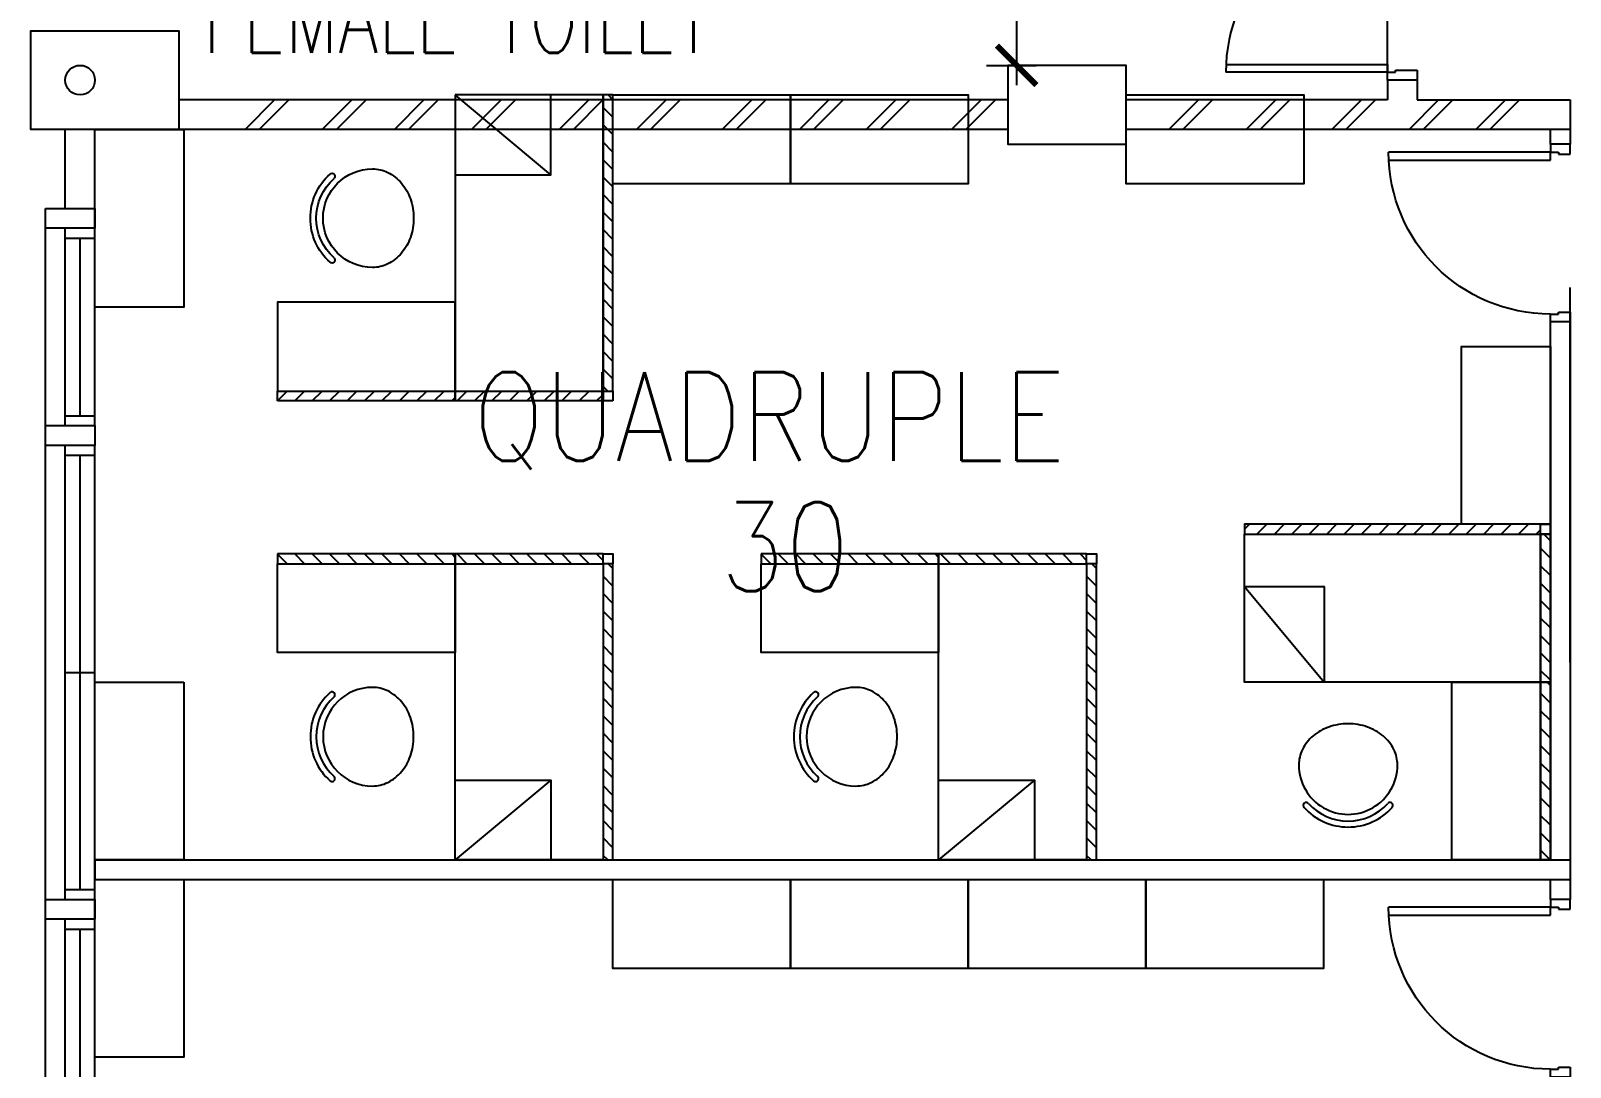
# Model space of a CAD drawing. Extents: x 2687779 to 2997471, y -863049 to -631414.
# Drawn here: x 2701466 to 2709266, y -795424 to -790174 of the extents above; entities that cross this region are included whole.
import ezdxf

# ---------------------------------------------------------------- set-up
doc = ezdxf.new("R2010")
doc.units = 0
doc.header["$LTSCALE"] = 10
doc.header["$MEASUREMENT"] = 0
doc.header["$PDMODE"] = 34
doc.layers.get('0').update_dxf_attribs({"linetype": 'CONTINUOUS'})
doc.layers.get('DEFPOINTS').update_dxf_attribs({"linetype": 'CONTINUOUS'})
for name, color, linetype in [('COL', 3, 'CONTINUOUS'), ('DIM', 7, 'CONTINUOUS'), ('DR', 7, 'CONTINUOUS'), ('FURN', 1, 'CONTINUOUS'), ('FURN1', 7, 'CONTINUOUS'), ('hatch', 7, 'CONTINUOUS'), ('partition', 7, 'CONTINUOUS'), ('RWDP', 145, 'CONTINUOUS'), ('stair', 7, 'CONTINUOUS'), ('T50', 3, 'CONTINUOUS'), ('WALL', 2, 'CONTINUOUS'), ('WIN', 5, 'CONTINUOUS')]:
    doc.layers.add(name, color=color, linetype=linetype)
doc.styles.add('ROMANS', font='romans.shx', dxfattribs={"width": 0.8, "height": 100})
doc.styles.get("Standard").update_dxf_attribs({"font": 'ROMANS.SHX'})
doc.dimstyles.new('STANDARD$0', dxfattribs={"dimscale": 0, "dimtxt": 8, "dimasz": 6, "dimexe": 1, "dimexo": 1, "dimgap": 3, "dimtad": 1, "dimdec": 0, "dimlfac": -1, "dimrnd": 1, "dimzin": 0, "dimdsep": 46, "dimtxsty": 'Standard', "dimcen": 0, "dimclrd": 5, "dimclre": 250, "dimadec": 0, "dimazin": 0, "dimtfac": 1, "dimtdec": 4, "dimtofl": 0, "dimtmove": 0, "dimatfit": 3, "dimfxl": 1, "dimtolj": 1, "dimtzin": 0, "dimarcsym": 0})

# ---------------------------------------------------------------- blocks, each defined once
blk = doc.blocks.new('d900-1b1')
at = {"layer": 'DR'}
for p, q in [((40, 100), (40, 920)), ((80, 919), (80, 100)), ((0, 0), (0, 100)), ((0, 100), (40, 100)), ((80, 100), (40, 100)), ((40, 100), (40, 60)), ((860, 100), (860, 60)), ((900, 100), (860, 100)), ((900, 0), (900, 100)), ((50, 0), (0, 0)), ((40, 60), (50, 60)), ((50, 60), (50, 0)), ((860, 60), (850, 60)), ((850, 60), (850, 0)), ((850, 0), (900, 0))]:
    blk.add_line(p, q, dxfattribs=at)
blk.add_arc((40, 100), 820, 0, 90, dxfattribs=at)
blk = doc.blocks.new('_ARCHTICK')
at = {"color": 0, "linetype": 'ByBlock', "const_width": 0.15}
blk.add_lwpolyline([(-0.5, -0.5), (0.5, 0.5)], dxfattribs=at)
blk = doc.blocks.new('*D290')
at = {"layer": 'DEFPOINTS', "color": 0, "transparency": 16777216}
for p in [(2706208.7, -789474.1), (2706208.7, -790349.1), (2706461.2, -790349.1)]:
    blk.add_point(p, dxfattribs=at)
at = {"layer": 'DIM', "color": 7, "lineweight": -2, "transparency": 16777216}
for p, q in [((2706461.2, -789374.1), (2706461.2, -790449.1)), ((2706308.7, -789474.1), (2706561.2, -789474.1)), ((2706308.7, -790349.1), (2706561.2, -790349.1))]:
    blk.add_line(p, q, dxfattribs=at)
at = {"layer": 'DIM', "color": 7, "lineweight": -2, "transparency": 16777216, "xscale": 200, "yscale": 200, "zscale": 200}
for p, rotation in [((2706461.2, -789474.1), 90), ((2706461.2, -790349.1), 270)]:
    blk.add_blockref('_ARCHTICK', p, dxfattribs=dict(at, rotation=rotation))
at = {"layer": 'DIM', "color": 7, "transparency": 16777216, "insert": (2706221.2, -789911.6), "char_height": 200, "attachment_point": 5, "rotation": 90, "style": 'ROMANS'}
blk.add_mtext('\\A1;875', dxfattribs=at)
blk = doc.blocks.new('DR-900-B')
at = {"layer": 'DR'}
for p, q in [((0, 900), (-150, 900)), ((-150, 900), (-150, 860)), ((-150, 860), (-110, 860)), ((-110, 860), (-110, 850)), ((0, 850), (0, 900)), ((-110, 850), (0, 850)), ((-969, 80), (-150, 80)), ((-150, 80), (-150, 40)), ((-150, 40), (-970, 40)), ((-150, 40), (-110, 40)), ((-150, 0), (-150, 40)), ((0, 0), (-150, 0)), ((-110, 50), (0, 50)), ((-110, 40), (-110, 50)), ((0, 50), (0, 0))]:
    blk.add_line(p, q, dxfattribs=at)
blk.add_arc((-150, 40), 820, 90, 180, dxfattribs=at)
blk = doc.blocks.new('CHAIR10')
at = {"layer": 'FURN1', "color": 1}
for centre, radius, start, end in [((-532.7, 771.5), 175.4, 90, 116.38266), ((-532.7, 696.9), 250, 270, 90), ((-486.8, 712.1), 252.1, 140.13601, 160.9198), ((-514.8, 735.5), 215.6, 116.38266, 140.13601), ((-328.1, 909.2), 15, 48.15991, 228.15991), ((-518.2, 696.9), 270, 311.84009, 48.15991), ((-518.2, 696.9), 300, 311.84009, 48.15991), ((-442.9, 696.9), 298.6, 160.9198, 180), ((-442.9, 696.9), 298.6, 180, 199.0802), ((-486.8, 681.7), 252.1, 199.0802, 219.86399), ((-514.8, 658.3), 215.6, 219.86399, 243.61734), ((-328.1, 484.6), 15, 131.84009, 311.84009), ((-532.7, 622.3), 175.4, 243.61734, 270)]:
    blk.add_arc(centre, radius, start, end, dxfattribs=at)

msp = doc.modelspace()

# ---------------------------------------------------------------- hatches: boundary and pattern name
at = {"layer": 'FURN', "linetype": 'Continuous'}
h = msp.add_hatch(dxfattribs=at)
h.set_pattern_fill('ANSI31', color=256, scale=500, angle=-270, style=0)
h.set_pattern_definition([(135, (2377275.986, -2448850.64), (-44.1941738, -44.1941738), [])])
h.paths.add_polyline_path([(2704366.3, -791999.1), (2704416.3, -791999.1), (2704416.3, -790499.1), (2704366.3, -790499.1)])
h = msp.add_hatch(dxfattribs=at)
h.set_pattern_fill('ANSI31', color=256, scale=500, angle=-270, style=0)
h.set_pattern_definition([(45, (3031181.45, -2450906.37), (44.1941738, -44.1941738), [])])
h.paths.add_polyline_path([(2702716.3, -791999.1), (2702716.3, -792049.1), (2703616.3, -792049.1), (2703616.3, -791999.1)])
h = msp.add_hatch(dxfattribs=at)
h.set_pattern_fill('ANSI31', color=256, scale=500, angle=-270, style=0)
h.set_pattern_definition([(45, (3031445.38, -2450758.055), (44.1941738, -44.1941738), [])])
h.paths.add_polyline_path([(2704366.3, -792049.1), (2704366.3, -791999.1), (2703616.3, -791999.1), (2703616.3, -792049.1)])
h = msp.add_hatch(dxfattribs=at)
h.set_pattern_fill('ANSI31', color=256, scale=500, angle=-180, style=0)
h.set_pattern_definition([(225, (4365967.88, -1119814.46), (44.1941738, -44.1941738), [])])
h.paths.add_polyline_path([(2709116.3, -792724.1), (2709116.3, -792674.1), (2707616.3, -792674.1), (2707616.3, -792724.1)])
h = msp.add_hatch(dxfattribs=at)
h.set_pattern_fill('ANSI31', color=256, scale=500, angle=-180, style=0)
h.set_pattern_definition([(135, (4367875.29, -465645.07), (44.1941738, 44.1941738), [])])
h.paths.add_polyline_path([(2709166.3, -792724.1), (2709116.3, -792724.1), (2709116.3, -793474.1), (2709166.3, -793474.1)])
h = msp.add_hatch(dxfattribs=at)
h.set_pattern_fill('ANSI31', color=256, scale=500, angle=-270, style=0)
h.set_pattern_definition([(315, (3031181.45, 866033.16), (44.1941738, 44.1941738), [])])
h.paths.add_polyline_path([(2702716.3, -792874.1), (2702716.3, -792824.1), (2703616.3, -792824.1), (2703616.3, -792874.1)])
h = msp.add_hatch(dxfattribs=at)
h.set_pattern_fill('ANSI31', color=256, scale=500, angle=-270, style=0)
h.set_pattern_definition([(315, (3031445.38, 865884.85), (44.1941738, 44.1941738), [])])
h.paths.add_polyline_path([(2704366.3, -792824.1), (2704366.3, -792874.1), (2703616.3, -792874.1), (2703616.3, -792824.1)])
h = msp.add_hatch(dxfattribs=at)
h.set_pattern_fill('ANSI31', color=256, scale=500, angle=-270, style=0)
h.set_pattern_definition([(315, (3033631.45, 866033.16), (44.1941738, 44.1941738), [])])
h.paths.add_polyline_path([(2705166.3, -792874.1), (2705166.3, -792824.1), (2706066.3, -792824.1), (2706066.3, -792874.1)])
h = msp.add_hatch(dxfattribs=at)
h.set_pattern_fill('ANSI31', color=256, scale=500, angle=-270, style=0)
h.set_pattern_definition([(315, (3033895.38, 865884.85), (44.1941738, 44.1941738), [])])
h.paths.add_polyline_path([(2706816.3, -792824.1), (2706816.3, -792874.1), (2706066.3, -792874.1), (2706066.3, -792824.1)])
h = msp.add_hatch(dxfattribs=at)
h.set_pattern_fill('ANSI31', color=256, scale=500, angle=-270, style=0)
h.set_pattern_definition([(135, (2377275.986, -2451225.64), (-44.1941738, -44.1941738), [])])
h.paths.add_polyline_path([(2704366.3, -794374.1), (2704416.3, -794374.1), (2704416.3, -792874.1), (2704366.3, -792874.1)])
h = msp.add_hatch(dxfattribs=at)
h.set_pattern_fill('ANSI31', color=256, scale=500, angle=-270, style=0)
h.set_pattern_definition([(135, (2379725.986, -2451225.64), (-44.1941738, -44.1941738), [])])
h.paths.add_polyline_path([(2706816.3, -794374.1), (2706866.3, -794374.1), (2706866.3, -792874.1), (2706816.3, -792874.1)])
h = msp.add_hatch(dxfattribs=at)
h.set_pattern_fill('ANSI31', color=256, scale=500, angle=-180, style=0)
h.set_pattern_definition([(135, (4368023.605, -465909), (44.1941738, 44.1941738), [])])
h.paths.add_polyline_path([(2709116.3, -794374.1), (2709166.3, -794374.1), (2709166.3, -793474.1), (2709116.3, -793474.1)])

# ---------------------------------------------------------------- linework, layer by layer
at = {"color": 9}
msp.add_line((2701541.3, -796174.1), (2701541.3, -791074.1), dxfattribs=at)
at = {"linetype": 'Continuous'}
msp.add_line((2709266.3, -793374.1), (2709266.3, -791474.1), dxfattribs=at)
at = {"layer": 'COL'}
for points in [[(2702216.3, -790674.1), (2701466.3, -790674.1), (2701466.3, -790174.1), (2702216.3, -790174.1)], [(2702216.3, -790174.1), (2702216.3, -790674.1), (2701466.3, -790674.1), (2701466.3, -790174.1)], [(2706416.3, -790349.1), (2706416.3, -790749.1), (2707016.3, -790749.1), (2707016.3, -790349.1)]]:
    msp.add_lwpolyline(points, close=True, dxfattribs=at)
at = {"layer": 'DR', "linetype": 'Continuous', "ltscale": 10000}
msp.add_line((2708341.3, -790424.1), (2708341.3, -789333.2), dxfattribs=at)
at = {"layer": 'FURN', "linetype": 'Continuous'}
for p, q in [((2704101.3, -790903.1), (2703616.3, -790499.1)), ((2707616.3, -792989.1), (2708020.3, -793474.1)), ((2704101.3, -793970.1), (2703616.3, -794374.1)), ((2706551.3, -793970.1), (2706066.3, -794374.1))]:
    msp.add_line(p, q, dxfattribs=at)
for points in [[(2703616.3, -790499.1), (2703616.3, -791999.1), (2704366.3, -791999.1), (2704366.3, -790499.1)], [(2703616.3, -790499.1), (2703616.3, -790903.1), (2704101.3, -790903.1), (2704101.3, -790499.1)], [(2704366.3, -791999.1), (2704416.3, -791999.1), (2704416.3, -790499.1), (2704366.3, -790499.1)], [(2704416.3, -790499.1), (2705316.3, -790499.1), (2705316.3, -790949.1), (2704416.3, -790949.1)], [(2705316.3, -790499.1), (2706216.3, -790499.1), (2706216.3, -790949.1), (2705316.3, -790949.1)], [(2707016.3, -790499.1), (2707916.3, -790499.1), (2707916.3, -790949.1), (2707016.3, -790949.1)], [(2702241.3, -790674.1), (2702241.3, -791574.1), (2701791.3, -791574.1), (2701791.3, -790674.1)], [(2703616.3, -791549.1), (2702716.3, -791549.1), (2702716.3, -791999.1), (2703616.3, -791999.1)], [(2709166.3, -791774.1), (2709166.3, -792674.1), (2708716.3, -792674.1), (2708716.3, -791774.1)], [(2702716.3, -792049.1), (2702716.3, -791999.1), (2703616.3, -791999.1), (2703616.3, -792049.1)], [(2703616.3, -792049.1), (2703616.3, -791999.1), (2704366.3, -791999.1), (2704366.3, -792049.1)], [(2704416.3, -792049.1), (2704366.3, -792049.1), (2704366.3, -791999.1), (2704416.3, -791999.1)], [(2709116.3, -792724.1), (2709116.3, -792674.1), (2707616.3, -792674.1), (2707616.3, -792724.1)], [(2709166.3, -792724.1), (2709116.3, -792724.1), (2709116.3, -792674.1), (2709166.3, -792674.1)], [(2709116.3, -793474.1), (2707616.3, -793474.1), (2707616.3, -792724.1), (2709116.3, -792724.1)], [(2709166.3, -793474.1), (2709116.3, -793474.1), (2709116.3, -792724.1), (2709166.3, -792724.1)], [(2702716.3, -792824.1), (2702716.3, -792874.1), (2703616.3, -792874.1), (2703616.3, -792824.1)], [(2703616.3, -792824.1), (2703616.3, -792874.1), (2704366.3, -792874.1), (2704366.3, -792824.1)], [(2704416.3, -792874.1), (2704366.3, -792874.1), (2704366.3, -792824.1), (2704416.3, -792824.1)], [(2705166.3, -792824.1), (2705166.3, -792874.1), (2706066.3, -792874.1), (2706066.3, -792824.1)], [(2706066.3, -792824.1), (2706066.3, -792874.1), (2706816.3, -792874.1), (2706816.3, -792824.1)], [(2706866.3, -792874.1), (2706816.3, -792874.1), (2706816.3, -792824.1), (2706866.3, -792824.1)], [(2703616.3, -793324.1), (2702716.3, -793324.1), (2702716.3, -792874.1), (2703616.3, -792874.1)], [(2703616.3, -794374.1), (2703616.3, -792874.1), (2704366.3, -792874.1), (2704366.3, -794374.1)], [(2704366.3, -794374.1), (2704416.3, -794374.1), (2704416.3, -792874.1), (2704366.3, -792874.1)], [(2706066.3, -793324.1), (2705166.3, -793324.1), (2705166.3, -792874.1), (2706066.3, -792874.1)], [(2706066.3, -794374.1), (2706066.3, -792874.1), (2706816.3, -792874.1), (2706816.3, -794374.1)], [(2706816.3, -794374.1), (2706866.3, -794374.1), (2706866.3, -792874.1), (2706816.3, -792874.1)], [(2708020.3, -793474.1), (2707616.3, -793474.1), (2707616.3, -792989.1), (2708020.3, -792989.1)], [(2702241.3, -793474.1), (2702241.3, -794374.1), (2701791.3, -794374.1), (2701791.3, -793474.1)], [(2709116.3, -793474.1), (2709116.3, -794374.1), (2708666.3, -794374.1), (2708666.3, -793474.1)], [(2709166.3, -794374.1), (2709116.3, -794374.1), (2709116.3, -793474.1), (2709166.3, -793474.1)], [(2703616.3, -794374.1), (2703616.3, -793970.1), (2704101.3, -793970.1), (2704101.3, -794374.1)], [(2706066.3, -794374.1), (2706066.3, -793970.1), (2706551.3, -793970.1), (2706551.3, -794374.1)], [(2702241.3, -794474.1), (2702241.3, -795374.1), (2701791.3, -795374.1), (2701791.3, -794474.1)], [(2704416.3, -794474.1), (2705316.3, -794474.1), (2705316.3, -794924.1), (2704416.3, -794924.1)], [(2705316.3, -794474.1), (2706216.3, -794474.1), (2706216.3, -794924.1), (2705316.3, -794924.1)], [(2706216.3, -794474.1), (2707116.3, -794474.1), (2707116.3, -794924.1), (2706216.3, -794924.1)], [(2707116.3, -794474.1), (2708016.3, -794474.1), (2708016.3, -794924.1), (2707116.3, -794924.1)]]:
    msp.add_lwpolyline(points, close=True, dxfattribs=at)
at = {"layer": 'hatch', "color": 1}
for p, q in [((2702551.8, -790674.1), (2702701.8, -790524.1)), ((2702551.8, -790674.1), (2702701.8, -790524.1)), ((2702623.4, -790674.1), (2702773.4, -790524.1)), ((2702623.4, -790674.1), (2702773.4, -790524.1)), ((2702943.2, -790674.1), (2703093.2, -790524.1)), ((2702943.2, -790674.1), (2703093.2, -790524.1)), ((2703014.9, -790674.1), (2703164.9, -790524.1)), ((2703014.9, -790674.1), (2703164.9, -790524.1)), ((2703308.5, -790674.1), (2703458.5, -790524.1)), ((2703308.5, -790674.1), (2703458.5, -790524.1)), ((2703380.1, -790674.1), (2703530.1, -790524.1)), ((2703380.1, -790674.1), (2703530.1, -790524.1)), ((2703699.9, -790674.1), (2703849.9, -790524.1)), ((2703699.9, -790674.1), (2703849.9, -790524.1)), ((2703771.6, -790674.1), (2703921.6, -790524.1)), ((2703771.6, -790674.1), (2703921.6, -790524.1)), ((2704143.8, -790674.1), (2704293.8, -790524.1)), ((2704143.8, -790674.1), (2704293.8, -790524.1)), ((2704215.4, -790674.1), (2704365.4, -790524.1)), ((2704215.4, -790674.1), (2704365.4, -790524.1)), ((2704535.3, -790674.1), (2704685.3, -790524.1)), ((2704535.3, -790674.1), (2704685.3, -790524.1)), ((2704606.9, -790674.1), (2704756.9, -790524.1)), ((2704606.9, -790674.1), (2704756.9, -790524.1)), ((2704969.3, -790674.1), (2705119.3, -790524.1)), ((2704969.3, -790674.1), (2705119.3, -790524.1)), ((2705040.9, -790674.1), (2705190.9, -790524.1)), ((2705040.9, -790674.1), (2705190.9, -790524.1)), ((2705360.7, -790674.1), (2705510.7, -790524.1)), ((2705360.7, -790674.1), (2705510.7, -790524.1)), ((2705432.4, -790674.1), (2705582.4, -790524.1)), ((2705432.4, -790674.1), (2705582.4, -790524.1)), ((2705699.2, -790674.1), (2705849.2, -790524.1)), ((2705699.2, -790674.1), (2705849.2, -790524.1)), ((2705770.8, -790674.1), (2705920.8, -790524.1)), ((2705770.8, -790674.1), (2705920.8, -790524.1)), ((2706132, -790674.1), (2706282, -790524.1)), ((2706132, -790674.1), (2706282, -790524.1)), ((2706203.7, -790674.1), (2706353.7, -790524.1)), ((2706203.7, -790674.1), (2706353.7, -790524.1)), ((2707232.8, -790674.1), (2707382.8, -790524.1)), ((2707232.8, -790674.1), (2707382.8, -790524.1)), ((2707304.4, -790674.1), (2707454.4, -790524.1)), ((2707304.4, -790674.1), (2707454.4, -790524.1)), ((2707624.3, -790674.1), (2707774.3, -790524.1)), ((2707624.3, -790674.1), (2707774.3, -790524.1)), ((2707695.9, -790674.1), (2707845.9, -790524.1)), ((2707695.9, -790674.1), (2707845.9, -790524.1)), ((2708058.3, -790674.1), (2708208.3, -790524.1)), ((2708058.3, -790674.1), (2708208.3, -790524.1)), ((2708129.9, -790674.1), (2708279.9, -790524.1)), ((2708129.9, -790674.1), (2708279.9, -790524.1)), ((2708449.7, -790674.1), (2708599.7, -790524.1)), ((2708449.7, -790674.1), (2708599.7, -790524.1)), ((2708521.4, -790674.1), (2708671.4, -790524.1)), ((2708521.4, -790674.1), (2708671.4, -790524.1)), ((2708788.2, -790674.1), (2708938.2, -790524.1)), ((2708788.2, -790674.1), (2708938.2, -790524.1)), ((2708859.8, -790674.1), (2709009.8, -790524.1)), ((2708859.8, -790674.1), (2709009.8, -790524.1))]:
    msp.add_line(p, q, dxfattribs=at)
at = {"layer": 'partition'}
for p, q in [((2701791.3, -794374.1), (2709266.3, -794374.1)), ((2701791.3, -794374.1), (2701791.3, -794474.1)), ((2701791.3, -794474.1), (2709266.3, -794474.1))]:
    msp.add_line(p, q, dxfattribs=at)
at = {"layer": 'RWDP', "color": 11}
msp.add_circle((2701716.3, -790424.1), 75, dxfattribs=at)
at = {"layer": 'stair'}
for p, q in [((2709166.3, -790749.1), (2709166.3, -790674.1)), ((2709266.3, -790674.1), (2709266.3, -790749.1)), ((2709166.3, -794374.1), (2709166.3, -791649.1)), ((2709266.3, -791649.1), (2709266.3, -794574.1)), ((2709166.3, -794574.1), (2709166.3, -794474.1))]:
    msp.add_line(p, q, dxfattribs=at)
at = {"layer": 'WALL'}
for p, q in [((2708341.3, -790424.1), (2708341.3, -790524.1)), ((2708341.3, -790430), (2708341.3, -790524.1)), ((2708491.3, -790424.1), (2708491.3, -790524.1)), ((2708491.3, -790430), (2708491.3, -790524.1)), ((2706416.3, -790524.1), (2702216.3, -790524.1)), ((2708341.3, -790524.1), (2707016.3, -790524.1)), ((2708491.3, -790524.1), (2709266.3, -790524.1)), ((2709266.3, -790524.1), (2709266.3, -790674.1)), ((2701641.3, -791074.1), (2701641.3, -790674.1)), ((2701791.3, -791074.1), (2701791.3, -790674.1)), ((2706416.3, -790674.1), (2702216.3, -790674.1)), ((2706416.3, -790674.1), (2702216.3, -790674.1)), ((2709266.3, -790674.1), (2707016.3, -790674.1))]:
    msp.add_line(p, q, dxfattribs=at)
for points in [[(2701541.3, -791074.1), (2701791.3, -791074.1), (2701791.3, -791174.1), (2701541.3, -791174.1)], [(2701541.3, -792174.1), (2701791.3, -792174.1), (2701791.3, -792274.1), (2701541.3, -792274.1)], [(2701541.3, -794574.1), (2701791.3, -794574.1), (2701791.3, -794674.1), (2701541.3, -794674.1)]]:
    msp.add_lwpolyline(points, close=True, dxfattribs=at)
at = {"layer": 'WIN'}
for p, q in [((2701641.3, -792174.1), (2701641.3, -791174.1)), ((2701641.3, -791224.1), (2701791.3, -791224.1)), ((2701791.3, -792174.1), (2701791.3, -791174.1)), ((2701641.3, -792124.1), (2701791.3, -792124.1)), ((2701641.3, -794574.1), (2701641.3, -792274.1)), ((2701791.3, -794574.1), (2701791.3, -792274.1)), ((2701641.3, -792324.1), (2701791.3, -792324.1)), ((2701641.3, -793424.1), (2701791.3, -793424.1)), ((2701641.3, -794524.1), (2701791.3, -794524.1)), ((2701641.3, -795674.1), (2701641.3, -794674.1)), ((2701641.3, -794724.1), (2701791.3, -794724.1)), ((2701791.3, -795674.1), (2701791.3, -794674.1))]:
    msp.add_line(p, q, dxfattribs=at)
at = {"layer": 'WIN', "const_width": 10, "flags": 128}
for points in [[(2701716.3, -792124.1), (2701716.3, -791224.1)], [(2701716.3, -794524.1), (2701716.3, -792324.1)], [(2701716.3, -794724.1), (2701716.3, -795624.1)]]:
    msp.add_lwpolyline(points, dxfattribs=at)

# ---------------------------------------------------------------- block references
at = {"layer": 'DR', "xscale": -1, "rotation": 90}
for p in [(2709266.3, -790749.1), (2709266.3, -794574.1)]:
    msp.add_blockref('d900-1b1', p, dxfattribs=at)
at = {"layer": 'FURN', "linetype": 'Continuous', "xscale": -1, "rotation": 1.334020893750676e-08}
msp.add_blockref('CHAIR10', (2702664.6, -791820.2), dxfattribs=at)
at = {"layer": 'FURN', "linetype": 'Continuous'}
for p, rotation in [((2702664.6, -793053), 179.9999999866598), ((2705114.6, -793053), 179.9999999866598), ((2707444.1, -794425.9), 270)]:
    msp.add_blockref('CHAIR10', p, dxfattribs=dict(at, rotation=rotation))
at = {"layer": 'WALL', "linetype": 'Continuous', "rotation": 2.668042644536231e-08}
msp.add_blockref('DR-900-B', (2708491.3, -790424.1), dxfattribs=at)

# ---------------------------------------------------------------- texts
at = {"color": 3, "style": 'ROMANS', "width": 0.75}
msp.add_text('FEMALE TOILET', height=350, dxfattribs=at).set_placement((2702338, -790286.4))
at = {"layer": 'T50', "style": 'ROMANS', "width": 0.85}
for s, p in [('QUADRUPLE', (2703707.2, -792353.1)), ('30', (2704959.9, -793012))]:
    msp.add_text(s, height=450, dxfattribs=at).set_placement(p)

# ---------------------------------------------------------------- dimensions: what is measured, and where the dimension line sits
at = {"layer": 'DIM'}
dim = msp.add_linear_dim(base=(2706461.2, -790349.1), p1=(2706208.7, -789474.1), p2=(2706208.7, -790349.1), angle=270, dimstyle='STANDARD$0', override={"dimscale": 100, "dimtxt": 2, "dimasz": 2, "dimgap": 1, "dimtxsty": 'ROMANS', "dimblk": 'ARCHTICK', "dimdle": 1, "dimclrd": 7, "dimclre": 7, "dimclrt": 7, "dimtdec": 0, "dimtmove": 2}, dxfattribs=at)
dim.commit()
dim.dimension.update_dxf_attribs({"geometry": '*D290', "text_midpoint": (2706221.2, -789911.6), "dimtype": 161})

doc.saveas('drawing.dxf')
